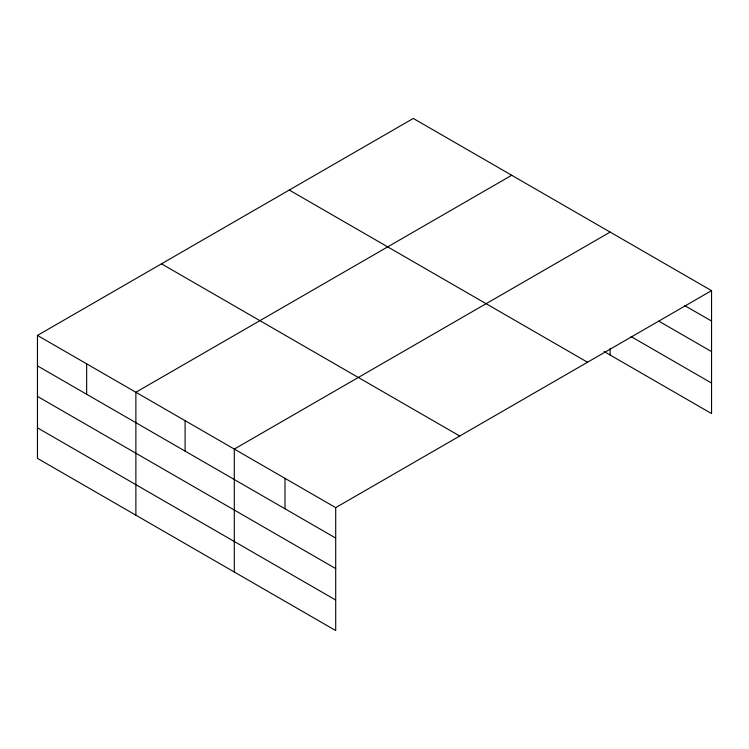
<?xml version="1.0" encoding="UTF-8"?>
<svg xmlns="http://www.w3.org/2000/svg" width="749" height="749" viewBox="0 0 749 749"><rect width="100%" height="100%" fill="white"/><g stroke="black" fill="none" stroke-linecap="round" stroke-linejoin="round"><path stroke-width="1.12" d="M711.55 290.64L413.298 118.445L37.45 335.43L37.45 458.36L335.702 630.555L335.702 507.625L711.55 290.64L711.55 413.57L604.115 351.543M511.717 175.266L135.878 392.261L135.878 515.19M610.145 232.087L234.297 449.082L234.297 572.011M684.708 305.573L711.55 321.068M658.858 321.171L711.55 351.599M631.023 336.554L711.55 383.048M289.264 190.049L587.525 362.244M161.475 263.826L459.736 436.021M37.45 335.43L335.702 507.625M37.45 365.868L335.702 538.063M37.45 396.39L335.702 568.585M37.45 427.838L335.702 600.033M610.145 348.238L610.145 355.017M285.004 478.358L285.004 508.786M185.087 420.666L185.087 451.104M86.659 363.845L86.659 394.283"/></g></svg>
